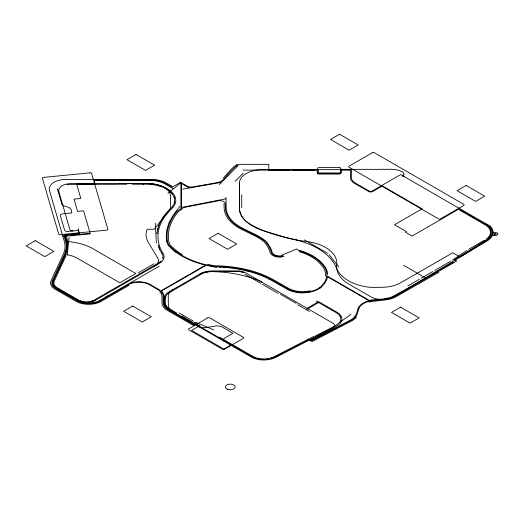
<?xml version="1.0" encoding="UTF-8"?>
<svg xmlns="http://www.w3.org/2000/svg" width="524" height="524" viewBox="0 0 524 524"><rect width="100%" height="100%" fill="white"/><g stroke="black" fill="none" stroke-linecap="round" stroke-linejoin="round"><path stroke-width="0.79" d="M239.494 182.942L239.461 207.707A45.326 26.167 0 0 0 241.63 215.705A45.031 25.997 0 0 0 264.266 231.012A62.317 35.979 0 0 0 268.655 232.315L283.707 236.815A115.987 66.967 0 0 0 288.934 238.269A45.588 26.318 0 0 0 290.8 238.728A115.987 66.967 0 0 0 296.237 239.894M165.237 298.785L165.257 298.228A15.491 8.941 0 0 0 165.243 298.713L165.283 302.793A15.491 8.941 0 0 0 165.656 304.686L165.499 304.136M157.043 233.2L156.997 233.678A90.999 52.538 0 0 1 157.691 229.374L157.586 229.846M67.203 254.985L69.122 236.782M53.834 282.737L53.9 282.266A11.332 6.543 0 0 0 54.941 285.868L54.614 285.429M148.089 183.583A29.973 17.305 0 0 1 173.726 194.286A27.641 15.956 0 0 1 172.291 208.1L169.619 210.838A89.892 51.896 0 0 0 159.231 244.97A83.696 48.319 0 0 0 160.364 248.238A74.198 42.837 0 0 0 162.709 252.797A16.552 9.556 0 0 1 159.041 263.565L95.237 300.396A12.438 7.179 0 0 1 77.644 300.396L56.363 288.108A12.438 7.179 0 0 1 53.134 281.178L65.408 254.585L67.845 241.557L65.906 234.916M174.603 201.622L174.505 202.1A26.534 15.32 0 0 0 174.361 197.954L174.472 198.432M165.512 296.931L165.374 297.481A15.491 8.941 0 0 1 169.593 292.438L168.911 292.831M157.927 228.418L157.803 228.89A90.999 52.538 0 0 1 158.661 226.021L158.503 226.492M162.866 257.913L162.735 258.384A15.445 8.915 0 0 0 161.923 253.361L162.191 253.819M174.25 203.096L174.387 202.624A26.534 15.32 0 0 1 171.813 207.268L172.173 206.836M52.675 282.108L52.839 281.558A12.576 7.257 0 0 0 54.018 286.399L53.579 285.901M357.853 309.278L356.431 313.791A20.036 11.567 0 0 1 355.252 316.129L355.606 315.605M358.219 308.158L358.03 308.708A18.654 10.768 0 0 1 368.176 301.025M52.773 282.325L53.33 280.766M159.001 225.071L158.831 225.543A90.999 52.538 0 0 1 160.03 222.667L159.813 223.132M58.4 269.533L58.623 268.989L53.081 280.988L53.31 280.451M59.081 267.954L58.852 268.491L64.937 255.306M168.99 223.211L169.232 222.667A120.094 69.338 0 0 0 168.538 224.364A99.868 57.66 0 0 0 166.377 233.056L166.305 236.311A51.313 29.626 0 0 0 166.508 240.247L166.422 239.691M169.691 221.652L169.442 222.189A120.094 69.338 0 0 1 173.267 215.187L175.946 211.631L175.54 212.141M64.734 256.046L66.581 251.369A55.275 31.912 0 0 0 66.679 241.787L64.714 235.027L79.117 233.625L78.174 230.396L67.766 231.457A2.764 1.598 0 0 1 64.583 230.147L60.345 215.672A2.764 1.598 0 0 1 62.611 213.831L71.801 212.934L71.513 211.048A8.24 4.755 0 0 0 67.635 207.013L65.199 206.377A4.146 2.391 0 0 1 62.553 204.53M62.585 260.697L63.306 259.144M54.09 281.591L55.524 278.48M55.773 277.949L57.581 274.026M57.83 273.495L58.721 271.563M58.989 270.967L59.631 269.585M59.874 269.054L61.446 265.648M61.675 265.151L63.725 260.71M63.954 260.218L65.801 256.21M160.482 221.731L160.259 222.189A90.999 52.538 0 0 1 162.486 218.213L162.204 218.665M340.351 321.31L340.056 321.841A15.478 8.934 0 0 0 340.181 316.509L340.43 317.053M65.205 254.599L67.131 251.507M163.095 217.283L162.8 217.735A103.064 59.507 0 0 1 165.473 214.087L165.126 214.519M179.778 206.286L176.267 211.185L176.64 210.674M166.298 213.098L165.931 213.53A88.805 51.273 0 0 1 168.656 210.524L169.632 209.528L169.219 209.941M354.466 317.099L354.892 316.594A20.036 11.567 0 0 1 350.032 320.374L337.03 327.042M223.263 178.193L230.455 170.136A55.275 31.912 0 0 1 237.11 164.34M170.038 209.109L171.243 207.877M219.242 184.507L238.178 165.525M235.06 181.442L243.267 173.208M160.534 261.515L160.973 261.109A15.445 8.915 0 0 1 158.268 263.107L156.709 264.011M321.52 286.851L320.989 287.322A22.244 12.845 0 0 0 322.895 285.39A37.905 21.884 0 0 0 327.369 277.465M167.883 193.363L180.656 182.922M335.019 325.889L350.936 314.308M319.895 288.148L320.498 287.715A22.244 12.845 0 0 1 301.051 292.831L302.014 292.864M452.33 260.192L466.884 250.426M194.037 323.714L194.817 323.262M138.192 272.893L153.925 263.814M94.163 300.114L98.466 297.632M99.056 297.291L103.352 294.809M103.942 294.475L120.939 284.656M121.529 284.316L138.532 274.504M139.115 274.163L156.119 264.345M124.07 286.464L107.066 296.276L107.754 295.89M124.66 286.124L141.657 276.305M142.246 275.971L159.25 266.153M129.061 285.272L101.198 301.359A17.692 10.211 0 0 1 76.183 301.359L54.797 289.012A14.646 8.456 0 0 1 50.998 280.851L63.26 254.291A53.068 30.634 0 0 0 64.308 241.302L49.485 190.572A16.585 9.576 0 0 1 65.834 179.404L151.03 179.404A22.113 12.766 0 0 1 166.632 183.131L172.029 186.23M170.182 292.097L178.389 287.355M178.972 287.021L187.186 282.279M187.769 281.945L192.413 279.259M192.996 278.925L201.098 274.248A16.041 9.262 0 0 1 205.382 272.48L204.55 272.762M195.295 324.683L193.742 325.581L167.477 310.418A18.805 10.86 0 0 1 161.968 302.807L161.942 296.25A13.821 7.978 0 0 0 159.8 292.006M199.1 326.079L191.574 330.421L223.82 349.043L231.346 344.694M307.097 308.282L318.618 301.627L337.076 312.284A16.585 9.576 0 0 1 336.369 326.21L275.558 357.414A17.692 10.211 0 0 1 251.297 357.001L169.042 309.514A16.598 9.583 0 0 1 164.182 302.8L164.136 298.713A16.598 9.583 0 0 1 168.997 291.881L200.312 273.797A17.148 9.904 0 0 1 213.373 270.915L237.326 270.908A12.163 7.022 0 0 1 245.926 272.965L333.493 323.557A6.085 3.511 0 0 1 332.845 327.932L308.649 340.436M306.592 309.474L314.8 304.732M315.389 304.398L318.323 302.702M468.672 249.313L484.504 240.175M407.842 285.953L419.469 279.24M421.329 278.172L432.857 271.511M434.717 270.443L450.542 261.299M436.276 272.074L453.384 262.21M105.789 297.01L106.477 296.617L99.73 300.514A15.615 9.013 0 0 1 93.626 302.689L94.543 302.512M409.251 287.499L422.22 280.098M422.809 279.757L435.686 272.414M438.896 272.264L396.393 296.525A22.113 12.766 0 0 1 385.048 299.977L373.212 301.3A16.585 9.576 0 0 0 369.191 302.073M404.017 176.503L403.572 176.752L402.629 176.208L403.257 175.835L402.635 175.494L404.089 174.505L402.72 171.898L400.873 171.381L399.275 170.202L397.297 170.156L395.279 169.304L392.751 169.54L391.087 169.134L388.788 169.553L387.053 169.141L384.767 169.56L383.018 169.147L380.738 169.566L378.983 169.154L376.717 169.579L374.955 169.16L372.688 169.586L370.92 169.167L368.654 169.593L366.813 169.18L364.468 169.606L362.634 169.187L360.289 169.612L358.455 169.2L356.104 169.625L354.27 169.206L351.918 169.632L350.091 169.219L347.74 169.638L345.912 169.226L343.554 169.652L341.34 169.016L341.36 172.953L318.33 172.946L318.33 169.573M391.087 297.324L408.654 287.833M311.741 341.72L351.643 320.891A22.113 12.766 0 0 0 356.497 317.243M275.86 355.875L274.366 356.641A15.89 9.177 0 0 1 270.26 358.167L271.111 357.905M276.476 355.554L286.202 350.563M286.825 350.248L303.481 341.694M304.103 341.379L314.04 336.284M315.048 336.192L334.45 326.236M310.68 340.567L316.385 337.639M317.007 337.318L336.408 327.362M93.547 301.215L95.682 300.141M92.872 300.717L93.534 300.422A11.332 6.543 0 0 1 91.163 301.267L91.903 301.051M283.851 256.347L280.812 257.153A9.779 5.646 0 0 1 270.122 252.581A61.039 35.239 0 0 0 264.037 241.761A55.275 31.912 0 0 0 254.546 235.721L241.623 229.361A49.747 28.722 0 0 1 224.134 207.871L224.043 203.744A4.146 2.391 0 0 0 224.01 203.476M299.702 252.129L300.272 251.972A49.328 28.479 0 0 1 321.258 264.928A35.829 20.685 0 0 1 325.509 276.083M207.098 272.074L206.187 272.264A16.041 9.262 0 0 1 210.15 271.629L209.2 271.72M182.673 207.196L225.608 198.878M89.545 301.614L90.331 301.464A11.332 6.543 0 0 1 80.034 300.717L80.735 300.973M382.933 298.968L390.393 297.567M182.679 189.151L220.932 182.424M267.456 358.711L268.393 358.567A15.89 9.177 0 0 1 252.568 356.268L251.749 355.789M91.772 302.951L92.722 302.846A15.615 9.013 0 0 1 79.104 301.254L79.89 301.582M62.742 235.951L90.161 233.278L83.598 210.818L77.598 211.401L74.015 199.127L80.827 198.465L76.655 184.193L94.399 184.179L94.595 179.922L150.021 179.889A22.263 12.851 0 0 1 165.754 183.636L172.029 187.245L180.525 182.339L180.898 182.555L180.898 208.866A17.829 10.29 0 0 0 176.313 212.43L174.034 215.364A119.269 68.86 0 0 0 169.35 224.469A99.036 57.175 0 0 0 167.208 233.075L167.13 236.324A50.481 29.148 0 0 0 168.852 245.016A74.061 42.758 0 0 0 206.161 264.797L160.377 291.226A15.203 8.777 0 0 0 159.283 290.434L149.497 284.768A15.065 8.698 0 0 0 128.184 284.761L100.32 300.848A16.447 9.498 0 0 1 77.061 300.848L55.675 288.501A13.408 7.742 0 0 1 52.204 281.041L64.465 254.474A54.313 31.355 0 0 0 65.539 241.184L63.974 235.826M64.144 236.422L67.779 236.062M70.642 235.787L90.331 233.868M370.245 300.023L382.134 299.073M212.423 271.537L211.46 271.55A16.041 9.262 0 0 1 213.347 271.55L220.827 271.55M222.628 271.53L221.659 271.55L231.883 271.55M233.678 271.53L232.715 271.55L237.326 271.55A11.056 6.38 0 0 1 243.726 272.729L242.861 272.473M127.391 183.695L131.295 183.682M102.468 180.485L103.438 180.485M143.583 180.459L142.62 180.459L150.021 180.459A21.229 12.255 0 0 1 165.132 184.068L173.117 188.666M143.445 184.225L142.62 184.225L148.063 184.225A28.25 16.309 0 0 1 150.84 184.396L150.021 184.324M243.221 170.103L266.159 170.103M266.991 170.3L290.139 170.3M292.765 170.379L315.016 170.379M94.569 180.492L101.636 180.485L100.667 180.485M102.468 180.485L116.911 180.479M117.743 180.479L141.788 180.459M117.743 184.245L126.71 184.238M132.297 184.232L141.788 184.225M76.845 184.35L70.819 184.35A10.919 6.301 0 0 0 67.013 184.749M77.683 184.35L91.274 184.337M92.113 184.337L101.636 184.33M102.468 184.33L116.911 184.324M220.178 267.116L219.209 267.076A83.873 48.424 0 0 1 247.747 271.137L246.863 270.915M299.027 292.687L299.983 292.772A22.244 12.845 0 0 1 287.571 289.445L288.298 289.811M152.517 184.579L151.705 184.487A28.25 16.309 0 0 1 157.973 185.62L157.213 185.437M207.026 265.504L217.237 267.574M249.437 271.583L248.553 271.347A83.873 48.424 0 0 1 269.179 279.076L268.452 278.702M159.466 186.04L158.726 185.823A28.25 16.309 0 0 1 164.182 187.828L163.534 187.527M195.341 322.149L213.766 329.91M247.479 230.671L242.966 228.451A47.677 27.523 0 0 1 228.661 216.229M248.107 230.986L255.889 234.811A57.352 33.11 0 0 1 265.288 240.706M165.453 188.457L164.831 188.136A28.25 16.309 0 0 1 169.809 191.365L169.337 190.972M77.742 300.573L78.462 300.946A15.615 9.013 0 0 1 77.65 300.514L67.491 294.645M270.515 279.77L269.801 279.39A83.873 48.424 0 0 1 272.375 280.785L286.975 289.11M459.633 210.078L479.86 221.75M480.442 222.097L485.014 224.737A18.654 10.768 0 0 1 486.357 239.101M403.683 265.334L425.639 278.008M304.32 239.887L327.579 253.315M182.575 184.134L188.974 187.828M316.188 301.13L322.443 304.739M323.026 305.079L329.282 308.688M329.865 309.029L336.29 312.736A15.478 8.934 0 0 1 339.873 315.965L339.519 315.448M280.419 294.246L296.152 303.331M244.898 274.19L260.677 283.301M262.439 284.322L278.27 293.46M297.717 304.686L309.442 311.452M179.182 312.979L193.448 321.219M193.821 322.352L199.834 325.823M219.425 337.135L224.999 340.351M225.582 340.692L231.149 343.908M231.739 344.242L251.31 355.541M169.658 308.964L170.339 309.357M170.922 309.697L176.726 313.044M181.808 315.979L192.537 322.175M175.841 313.555L168.944 309.566A16.735 9.661 0 0 1 164.045 302.8L164.025 298.935M176.431 313.889L191.869 322.804M192.459 323.144L194.325 324.225M67.779 293.8L57.142 287.656A11.332 6.543 0 0 1 55.348 286.307L55.793 286.713M68.369 294.141L79.307 300.455M66.902 294.305L56.265 288.167A12.576 7.257 0 0 1 54.444 286.831L54.994 287.296M150.27 284.539L155.15 287.362M155.733 287.702L160.03 290.185M309.062 339.152L310.712 340.227M54.712 286.936L56.553 288.22M174.263 250.95L174.852 251.389A62.972 36.359 0 0 1 168.184 245.18A37.82 21.838 0 0 1 166.606 240.778L166.704 241.335M175.953 252.214L175.357 251.775A74.886 43.237 0 0 0 179.103 254.35M265.766 241.099L265.819 241.138A63.109 36.438 0 0 1 272.166 252.378A7.703 4.447 0 0 0 281.774 255.83M170.726 192.203L170.3 191.797A28.25 16.309 0 0 1 171.63 193.146L171.243 192.721M329.072 254.572L338.877 267.122M172.337 194.024L171.996 193.592A28.25 16.309 0 0 1 172.697 194.528A26.534 15.32 0 0 1 174.217 197.483L174.053 197.011M161.313 252.43L161.589 252.882A75.305 43.479 0 0 1 159.401 248.651L159.604 249.116M166.18 305.761L165.898 305.23A15.491 8.941 0 0 0 169.822 309.062M158.995 247.636L159.178 248.101A90.999 52.538 0 0 1 158.183 245.225L158.327 245.697M65.048 236.344L67.838 244.754M78.345 229.532L78.181 228.981L79.746 234.333L79.589 233.783M57.588 189.446L57.43 188.889L59.304 195.301L59.14 194.751M59.598 196.323L59.441 195.773L61.924 204.268L61.76 203.718M154.567 266.146A13.486 7.788 0 0 0 157.783 258.129L148.639 242.926A47.402 27.366 0 0 1 146.471 237.962A32.082 18.523 0 0 1 146.052 234.621A48.208 27.831 0 0 1 147.113 229.263L154.161 229.25L169.056 210.772A21.366 12.334 0 0 0 170.575 206.24L170.575 196.349A22.113 12.766 0 0 0 148.436 183.583L70.819 183.636A12.163 7.022 0 0 0 68.087 183.819L66.338 184.134A12.163 7.022 0 0 0 58.721 191.299L69.882 229.591A2.764 1.598 0 0 0 73.072 230.894M58.721 191.299L58.839 191.823M155.281 223.145L156.375 243.149M225.968 197.332L226.204 207.858A47.677 27.523 0 0 0 228.405 215.77M164.025 298.261L164.019 296.283A16.028 9.255 0 0 0 161.824 291.632M241.702 194.797L241.702 207.642M327.644 274.412A37.905 21.884 0 0 0 323.112 264.391A51.404 29.678 0 0 0 318.612 259.897M299.473 250.38A51.404 29.678 0 0 1 318.127 259.504M130.456 283.117A15.89 9.177 0 0 1 142.567 281.991M143.484 282.135A15.89 9.177 0 0 1 149.681 284.204M204.026 264.784A74.886 43.237 0 0 1 198.295 263.133M197.541 262.891A74.886 43.237 0 0 1 191.561 260.703M190.874 260.421A74.886 43.237 0 0 1 185.417 257.926M184.795 257.612A74.886 43.237 0 0 1 179.66 254.703M207.668 264.371A72.816 42.038 0 0 0 214.86 265.779A85.949 49.623 0 0 1 273.823 279.934L288.731 288.429A20.174 11.646 0 0 0 310.588 290.735M182.267 254.553A72.816 42.038 0 0 1 170.018 244.754A49.236 28.427 0 0 1 168.374 236.344L168.446 233.101A97.772 56.448 0 0 1 170.562 224.626A118.024 68.14 0 0 1 175.186 215.639L177.446 212.724A16.585 9.576 0 0 1 182.156 209.194M262.046 282.279A34.27 19.788 0 0 0 256.55 279.698A86.211 49.773 0 0 0 211.185 271.615A15.615 9.013 0 0 0 199.533 274.248M173.11 289.503A16.585 9.576 0 0 0 168.256 296.335L168.348 305.21A16.585 9.576 0 0 0 173.208 311.918M296.276 239.9A82.89 47.854 0 0 0 306.442 241.453A38.566 22.263 0 0 1 336.722 264.817A24.844 14.345 0 0 0 337.777 270.672M337.777 270.672A42.948 24.798 0 0 0 364.304 286.484A27.641 15.956 0 0 0 374.143 287.401L382.042 287.303A27.641 15.956 0 0 0 398.895 283.726L412.028 276.266A146.53 84.6 0 0 0 416.121 273.908L452.769 252.745L460.124 256.996L486.816 240.385A20.456 11.81 0 0 0 486.292 224.003M65.408 254.585A21.838 12.609 0 0 1 77.074 258.083L119.839 282.777L135.86 273.521L93.102 248.834A44.501 25.689 0 0 0 67.845 241.557M224.508 341.537A4.146 2.391 0 0 1 224.508 338.15L232.951 333.277L221.056 326.301L216.857 325.902A8.292 4.788 0 0 0 216.045 326L206.122 327.533A8.292 4.788 0 0 1 198.111 326.295M181.455 182.876L181.455 208.598A17.829 10.29 0 0 1 186.911 206.882L218.181 200.823A5.391 3.111 0 0 1 225.281 203.731L225.379 207.864A48.503 28.008 0 0 0 242.429 228.818L255.352 235.171A56.52 32.632 0 0 1 265.105 241.387A62.284 35.959 0 0 1 271.347 252.457A8.535 4.926 0 0 0 280.478 256.452L283.111 255.751L282.207 255.031L296.767 248.952L299.735 251.323L300.317 251.173A50.573 29.2 0 0 1 322.365 264.607A37.073 21.405 0 0 1 326.773 275.873L370.324 301.018A17.829 10.29 0 0 1 372.977 300.599L384.812 299.269A20.868 12.045 0 0 0 395.522 296.014L456.784 260.926L454.478 259.688L486.108 240.005A19.486 11.253 0 0 0 485.604 224.396L458.945 209.004L412.139 236.029L405.497 232.191L406.473 231.628L394.552 224.744L422.108 208.834L382.389 185.902L372.616 191.542A2.764 1.598 0 0 1 368.706 191.542L354.506 183.348A13.821 7.978 0 0 1 350.458 177.702L350.458 170.143L340.305 170.143L340.299 173.536L317.223 173.536L317.223 170.143L268.766 170.143L268.766 164.333L238.741 164.34A54.031 31.198 0 0 0 231.562 170.464L223.715 179.254A12.301 7.1 0 0 1 216.366 182.791L193.389 186.839A6.773 3.91 0 0 1 186.629 185.863L181.455 182.876M358.822 308.865L357.25 313.876A20.868 12.045 0 0 1 350.582 320.727L310.922 341.085L308.715 339.65L274.917 356.995A16.722 9.655 0 0 1 251.985 356.608L195.111 323.773L193.742 324.566L168.355 309.907A17.567 10.139 0 0 1 163.213 302.8L163.187 296.283A15.203 8.777 0 0 0 160.698 291.495L206.711 264.928A74.061 42.758 0 0 0 214.683 266.5A84.705 48.902 0 0 1 272.952 280.445L287.866 288.947A21.412 12.366 0 0 0 322.155 285.174A37.073 21.405 0 0 0 326.727 276.299L369.761 301.143A17.829 10.29 0 0 0 358.822 308.865M487.733 240.523L394.068 296.676A16.585 9.576 0 0 1 370.612 296.676L348.958 284.172A41.455 23.934 0 0 1 337.26 270.757A69.096 39.896 0 0 0 293.23 239.272L292.536 239.114A125.315 72.351 0 0 1 287.106 237.929A136.194 78.633 0 0 1 272.467 233.842A103.687 59.86 0 0 1 262.622 230.233A101.008 58.315 0 0 1 250.708 224.436A37.525 21.661 0 0 1 239.494 208.991L239.494 182.987A23.213 13.401 0 0 1 262.707 169.579L351.362 169.638L351.499 177.741A12.851 7.421 0 0 0 355.265 182.994L369.387 191.142A1.795 1.035 0 0 0 371.929 191.142L400.657 174.564L490.543 226.46A21.412 12.36 0 0 1 487.733 240.523M136.03 154.436L126.959 159.676L145.554 170.411L154.632 165.178L136.03 154.436M35.272 240.66L26.2 245.9L44.795 256.642L53.874 251.402L35.272 240.66M339.585 134.236L330.513 139.476L349.108 150.211L358.18 144.971L339.585 134.236M218.102 233.285L209.03 238.525L227.626 249.26L236.704 244.02L218.102 233.285M372.387 152.7L349.122 166.134A1.382 0.799 0 0 0 349.122 167.261L438.509 218.868A1.382 0.799 0 0 0 440.468 218.868L463.727 205.441A1.382 0.799 0 0 0 463.727 204.314L374.339 152.7A1.382 0.799 0 0 0 372.387 152.7M132.703 306.036L123.631 311.276L142.227 322.018L151.305 316.778L132.703 306.036M207.766 317.865L188.909 328.751A1.382 0.799 0 0 0 188.909 329.878L222.497 349.272A1.382 0.799 0 0 0 224.455 349.272L243.313 338.386A1.382 0.799 0 0 0 243.313 337.26L209.718 317.865A1.382 0.799 0 0 0 207.766 317.865M466.111 185.437L457.039 190.671L475.641 201.412L484.713 196.173L466.111 185.437M400.546 307.156L391.474 312.396L410.069 323.131L419.148 317.891L400.546 307.156M90.004 172.855L43.551 177.381A1.382 0.799 0 0 0 42.418 178.298L58.701 234.012A1.382 0.799 0 0 0 60.293 234.66L106.739 230.141A1.382 0.799 0 0 0 107.872 229.217L91.595 173.51A1.382 0.799 0 0 0 90.004 172.855M339.224 167.601L318.939 167.601A1.382 0.799 0 0 0 317.557 168.401L317.557 173.274A1.382 0.799 0 0 0 318.939 174.073L339.231 174.066A1.382 0.799 0 0 0 340.613 173.267L340.607 168.401A1.382 0.799 0 0 0 339.224 167.601M227.547 389.28A4.886 2.823 0 0 0 235.165 387.144A4.886 2.823 0 0 0 228.156 384.4A4.886 2.823 0 0 0 227.547 389.28M493.752 235.4A2.699 1.559 0 0 0 497.8 234.051A2.699 1.559 0 0 0 493.752 232.702A2.699 1.559 0 0 0 493.752 235.4M494.584 234.569A1.035 0.596 0 0 0 496.136 234.051A1.035 0.596 0 0 0 494.584 233.534A1.035 0.596 0 0 0 494.584 234.569"/></g></svg>
